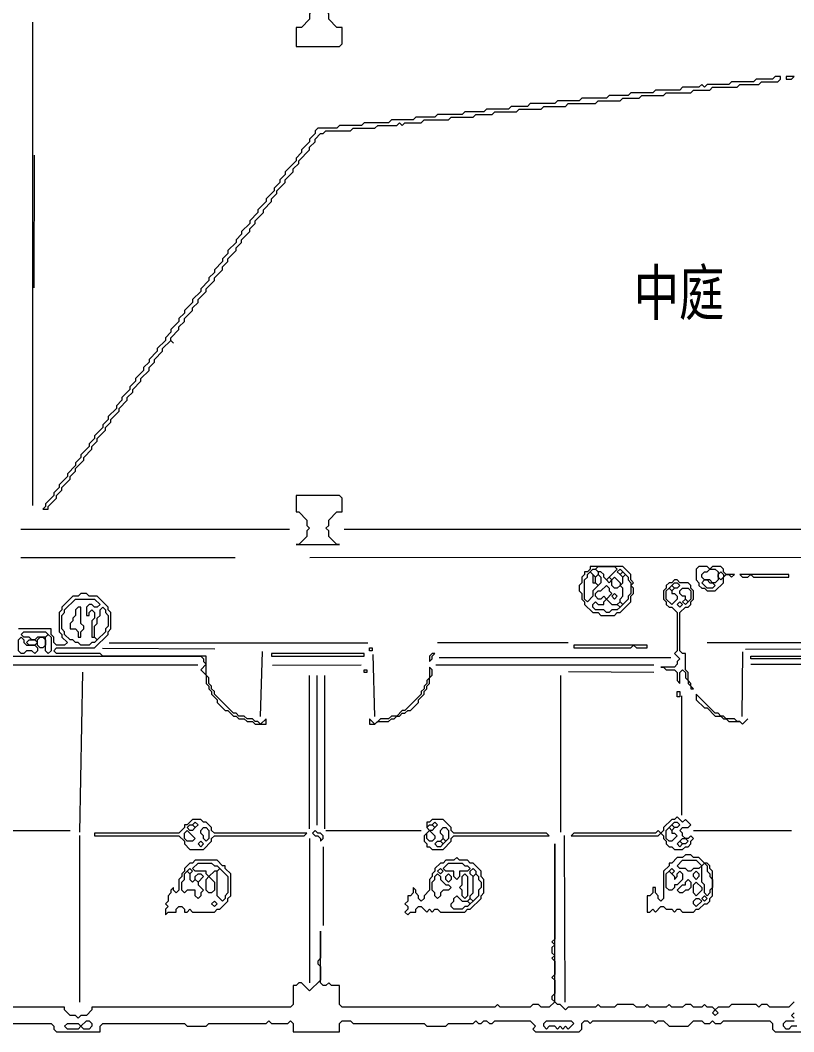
# Model space of a CAD drawing. Extents: x 10 to 1971, y 11 to 1392.
# Drawn here: x 746.7 to 1030.8, y 473 to 844.6 of the extents above; entities that cross this region are included whole.
import ezdxf

# ---------------------------------------------------------------- set-up
doc = ezdxf.new("R2010")
doc.units = 0
for name, color, linetype, lineweight in [('OCR_TEXT', 6, 'Continuous', 0), ('TRACE_CURVE', 6, 'Continuous', 0), ('TRACE_STRAIGHT', 5, 'Continuous', 0), ('TRACE_TEXT_SYMBOL', 6, 'Continuous', 0)]:
    doc.layers.add(name, color=color, linetype=linetype, lineweight=lineweight)
doc.styles.add('wqy-unicode', font='wqy-unicode.lff')

msp = doc.modelspace()

# ---------------------------------------------------------------- linework, layer by layer
at = {"layer": 'TRACE_CURVE', "color": 6}
for points in [[(1024, 824), (1023, 823), (1017, 823), (1016, 822), (1008, 822), (1007, 821), (999, 821), (998, 820), (997, 821), (996, 820), (990, 820), (989, 819), (980, 819), (979, 818), (971, 818), (970, 817), (963, 817), (962, 816), (953, 816), (952, 815), (944, 815), (943, 814), (934, 814), (933, 813), (927, 813), (926, 812), (918, 812), (917, 811), (910, 811), (909, 810), (900, 810), (899, 809), (892, 809), (891, 808), (883, 808), (882, 807), (873, 807), (872, 806), (864, 806), (863, 805), (856, 805), (855, 804), (855, 803), (853, 801), (853, 800), (850, 797), (850, 796), (848, 794), (848, 793), (844, 789), (844, 788), (842, 786), (842, 785), (840, 783), (840, 782), (837, 779), (837, 778), (834, 775), (834, 774), (831, 771), (831, 770), (828, 767), (828, 766), (826, 764)], [(844, 786), (847, 789), (847, 790), (849, 792), (849, 793), (853, 797), (853, 798), (855, 800), (855, 801), (857, 803), (858, 803), (859, 804), (868, 804), (869, 805), (877, 805), (878, 806), (885, 806), (886, 807), (887, 806), (888, 807), (894, 807), (895, 808), (904, 808), (905, 809), (913, 809), (914, 810), (920, 810), (921, 811), (929, 811), (930, 812), (938, 812), (939, 813), (947, 813), (948, 814), (958, 814), (959, 815), (967, 815), (968, 816), (974, 816), (975, 817), (983, 817), (984, 818), (993, 818), (994, 819), (1000, 819), (1001, 820), (1010, 820), (1011, 821), (1018, 821), (1019, 822), (1025, 822), (1026, 823), (1026, 824), (1024, 824)], [(765, 676), (765, 677), (767, 679), (767, 680), (770, 683), (770, 684), (773, 687), (773, 688), (775, 690), (775, 691), (778, 694), (778, 695), (780, 697), (780, 698), (783, 701), (783, 702), (786, 705), (786, 706), (788, 708), (788, 709), (791, 712), (791, 713), (794, 716), (794, 717), (796, 719), (796, 720), (799, 723), (799, 724), (802, 727), (803, 726), (802, 727), (802, 728), (805, 731), (805, 732), (807, 734), (807, 735), (810, 738), (810, 739), (812, 741), (812, 742), (815, 745), (815, 746), (818, 749), (818, 750), (821, 753), (821, 754), (823, 756), (823, 757), (826, 760), (826, 761), (828, 763), (828, 764), (831, 767), (831, 768), (833, 770), (833, 771), (836, 774), (836, 775), (839, 778), (839, 779), (841, 781), (841, 782), (844, 785), (844, 786)], [(826, 764), (826, 763), (823, 760), (823, 759), (821, 757), (821, 756), (818, 753), (818, 752), (816, 750), (816, 749), (813, 746), (813, 745), (810, 742), (810, 741), (807, 738), (807, 737), (805, 735), (805, 734), (802, 731), (802, 730), (800, 728), (800, 727), (797, 724), (797, 723), (794, 720), (794, 719), (792, 717), (792, 716), (789, 713), (789, 712), (787, 710), (787, 709), (784, 706), (784, 705), (782, 703), (782, 702), (779, 699), (779, 698), (777, 696), (777, 695), (774, 692), (774, 691), (772, 689), (772, 688), (769, 685), (769, 684), (767, 682), (767, 681), (764, 678), (764, 677), (761, 674), (761, 673), (759, 671), (759, 670), (756, 667), (756, 666), (755, 665), (757, 665), (757, 666), (760, 669), (760, 670), (762, 672), (762, 673), (765, 676)], [(943, 542), (943, 507), (942, 506), (943, 505), (942, 504), (942, 502), (943, 501), (942, 500), (943, 499), (943, 494), (942, 493), (943, 492), (943, 487), (942, 486), (942, 485), (943, 484), (941, 482), (938, 482), (937, 483), (935, 483), (934, 482), (923, 482), (922, 483), (921, 482), (865, 482), (864, 483), (864, 490), (861, 490), (860, 491), (859, 490), (858, 490), (857, 491), (857, 510), (857, 500), (856, 499), (856, 498), (857, 497), (857, 492), (853, 488), (850, 491), (849, 491), (848, 490), (847, 490), (847, 483), (846, 482), (773, 482), (773, 481), (771, 479), (769, 479), (768, 478), (767, 479), (765, 479), (763, 481), (763, 482), (690, 482)], [(944, 483), (943, 484), (943, 542)], [(1031, 484), (1029, 482), (1022, 482), (1021, 483), (1019, 483), (1018, 482), (1017, 483), (1008, 483), (1007, 482), (1003, 482), (1002, 481), (1001, 482), (999, 482), (998, 483), (997, 482), (994, 482), (993, 483), (991, 483), (990, 482), (986, 482), (985, 483), (984, 482), (978, 482), (977, 483), (976, 482), (973, 482), (972, 483), (966, 483), (965, 482), (960, 482), (959, 483), (958, 482), (948, 482), (947, 481), (945, 483), (944, 483)], [(1031, 478), (1030, 479), (1031, 480)], [(729, 476), (758, 476), (759, 475), (759, 474), (760, 473), (776, 473), (776, 475), (777, 476), (807, 476), (808, 475), (815, 475), (816, 476), (837, 476), (838, 477), (839, 476), (845, 476), (846, 477), (847, 476), (847, 473), (864, 473), (864, 476), (865, 477), (868, 477), (869, 476), (895, 476), (896, 475), (903, 475), (904, 476), (913, 476), (914, 477), (915, 476), (916, 476), (917, 477), (918, 477), (919, 476), (920, 476), (921, 477), (934, 477), (936, 475), (935, 474), (936, 473), (952, 473), (953, 474), (953, 476), (954, 477), (955, 477), (956, 476), (957, 477), (979, 477), (980, 476), (981, 477), (983, 477), (985, 475), (992, 475), (994, 477), (997, 477), (998, 476), (1000, 476), (1001, 477), (1002, 476), (1004, 476)], [(1004, 476), (1005, 477), (1022, 477), (1023, 476), (1023, 474), (1024, 473), (1041, 473)], [(1032, 475), (1030, 475), (1029, 474), (1028, 474), (1027, 475), (1027, 476), (1028, 477), (1031, 477)]]:
    msp.add_lwpolyline(points, dxfattribs=at)
for points in [[(1001, 480), (1002, 481), (1003, 480), (1002, 479)], [(763, 475), (764, 476), (768, 476), (769, 475), (768, 474), (764, 474)], [(771, 477), (772, 477), (773, 476), (773, 475), (772, 474), (770, 474), (769, 475)], [(939, 476), (940, 477), (949, 477), (950, 476), (948, 474), (947, 475), (946, 474), (945, 475), (944, 474), (943, 475), (941, 475), (940, 474), (939, 475)]]:
    msp.add_lwpolyline(points, close=True, dxfattribs=at)
at = {"layer": 'TRACE_STRAIGHT', "color": 5}
for p, q in [((751.3, 666.38), (751.31, 843.88)), ((751.85, 746.37), (751.88, 795.12)), ((746.87, 657.62), (845.62, 657.68)), ((865.63, 657.66), (1111.88, 657.63)), ((746.87, 647.3), (825.63, 647.28)), ((853.12, 647.3), (1069.38, 647.33)), ((776.88, 613.98), (818.13, 613.64)), ((779.37, 615.87), (874.38, 615.93)), ((900, 616), (948, 616)), ((999, 616), (1138, 616)), ((1013.13, 613.62), (1136.88, 613.81)), ((834.97, 588.89), (835.63, 612.66)), ((876.23, 611.65), (876.87, 588.87)), ((900.62, 610.53), (985.63, 610.49)), ((1011.89, 588.87), (1012.15, 612.62)), ((724.38, 607.83), (811.88, 607.77)), ((839.37, 607.71), (871.87, 607.82)), ((899.38, 607.81), (979.38, 607.81)), ((1015, 608), (1049, 608)), ((768.62, 546.34), (769.65, 605.1)), ((852.95, 547.62), (852.96, 603.88)), ((855.62, 603.88), (855.62, 548.88)), ((858.53, 547.62), (858.63, 603.88)), ((945.25, 546.37), (945.28, 603.87)), ((948.12, 605.34), (979.38, 605.18)), ((989.68, 552.62), (989.72, 596.38)), ((730, 547), (765, 547)), ((859, 547), (894, 547)), ((994, 547), (1030, 547)), ((768.42, 545.12), (768.44, 483.87)), ((853, 544), (853, 491)), ((946.45, 545.13), (946.78, 483.87)), ((858, 541), (858, 512))]:
    msp.add_line(p, q, dxfattribs=at)
at = {"layer": 'TRACE_TEXT_SYMBOL', "color": 6}
for points in [[(851, 853), (853, 851), (853, 849), (854, 848), (853, 847), (853, 845), (850, 842), (848, 842), (848, 835), (864, 835), (865, 836), (865, 842), (863, 842), (860, 845), (860, 847), (859, 848), (860, 849), (860, 851), (862, 853)], [(1028, 824), (1028, 823), (1030, 823), (1031, 824)], [(848, 670), (848, 664), (849, 664), (852, 661), (852, 659), (853, 658), (852, 657), (852, 655), (849, 652), (848, 652), (864, 652), (863, 652), (860, 655), (860, 657), (859, 658), (860, 659), (860, 661), (863, 664), (865, 664), (865, 669), (864, 670)], [(956, 644), (956, 643), (955, 642), (954, 642), (954, 641), (953, 640), (953, 638), (952, 637), (952, 635), (953, 634), (953, 632), (954, 631), (954, 630), (957, 627), (959, 627), (960, 626), (965, 626), (966, 627), (967, 627), (971, 631), (971, 633), (972, 634), (972, 636), (971, 637), (972, 638), (971, 639), (971, 641), (968, 644)], [(956, 642), (957, 643), (958, 643), (959, 642), (959, 641), (958, 640)], [(958, 643), (959, 644), (965, 644), (966, 643), (962, 639), (961, 640), (961, 641), (960, 642), (959, 642)], [(966, 642), (967, 643), (968, 642), (967, 641)], [(996, 644), (995, 643), (995, 639), (996, 638), (996, 637), (997, 636), (998, 636), (999, 635), (1002, 635), (1005, 638), (1005, 640), (1006, 641), (1007, 641), (1008, 640), (1009, 641), (1006, 641), (1005, 642), (1005, 643), (1004, 644), (1001, 644), (1000, 643), (999, 644)], [(999, 642), (1000, 643), (1002, 643), (1003, 642), (1003, 639), (1002, 638), (1001, 638), (1000, 639), (998, 639), (997, 640), (997, 641), (998, 642)], [(955, 641), (956, 642), (957, 641), (957, 638), (958, 638), (959, 637), (957, 635), (957, 633), (955, 631), (954, 632), (954, 639), (955, 640)], [(958, 640), (959, 641), (960, 640), (960, 638), (959, 637), (958, 638)], [(962, 639), (963, 640), (964, 639), (963, 638)], [(964, 639), (965, 640), (967, 638), (967, 637), (966, 636), (965, 636), (964, 637)], [(967, 641), (968, 642), (969, 641), (968, 640)], [(968, 640), (969, 641), (970, 640), (970, 639), (971, 638), (971, 634), (970, 633), (970, 632), (968, 630), (967, 631), (967, 632), (968, 633), (968, 636), (967, 637), (968, 638)], [(1003, 641), (1004, 642), (1005, 641), (1005, 640), (1004, 639), (1003, 640)], [(1011, 641), (1012, 640), (1014, 640), (1015, 641), (1016, 640), (1029, 640), (1029, 641)], [(962, 637), (963, 636), (963, 635), (964, 634), (962, 632), (961, 633), (960, 632), (959, 632), (958, 633), (958, 634), (959, 635), (960, 635)], [(987, 639), (986, 638), (985, 638), (984, 637), (984, 636), (983, 635), (983, 632), (984, 631), (984, 630), (985, 629), (986, 629), (988, 627), (988, 613), (987, 612), (989, 610), (988, 609), (988, 608), (987, 607), (982, 607), (983, 607), (984, 606), (987, 606), (988, 605), (988, 602), (989, 601), (989, 605), (990, 606), (991, 605), (991, 603), (992, 602), (992, 601), (993, 600), (993, 599), (994, 599), (993, 600), (993, 601), (992, 602), (992, 605), (991, 606), (991, 612), (990, 612), (989, 613), (989, 627), (991, 629), (992, 629), (993, 630), (993, 631), (994, 632), (994, 635), (993, 636), (993, 637), (992, 638), (989, 638), (988, 639)], [(984, 635), (985, 636), (986, 635), (986, 634), (987, 634), (988, 633), (988, 632), (986, 630), (984, 632)], [(985, 636), (986, 637), (987, 636), (986, 635)], [(986, 637), (987, 638), (988, 638), (989, 637), (988, 636), (987, 636)], [(989, 635), (990, 636), (992, 636), (993, 635), (993, 632), (992, 631), (991, 632), (991, 633), (990, 633), (989, 634)], [(997, 638), (998, 639), (999, 639), (1000, 638), (1001, 638), (1002, 637), (1001, 636), (999, 636)], [(767, 632), (774, 632), (776, 630), (775, 629), (774, 629), (773, 630), (772, 630), (771, 629), (771, 626), (772, 626), (772, 627), (773, 628), (774, 627), (774, 625), (773, 624), (773, 618), (774, 618), (775, 617), (774, 616), (773, 616), (772, 615), (769, 615), (768, 616), (767, 616), (766, 617), (765, 617), (763, 619), (763, 620), (762, 621), (762, 626), (763, 627), (763, 628)], [(961, 631), (962, 632), (964, 630), (966, 630), (967, 629), (966, 628), (964, 628), (963, 627), (962, 627), (961, 628), (958, 628), (957, 629), (957, 630), (958, 631), (959, 630), (961, 630)], [(964, 633), (965, 634), (966, 633), (965, 632)], [(990, 631), (991, 632), (992, 631), (991, 630)], [(768, 629), (767, 628), (767, 626), (766, 625), (766, 624), (765, 623), (765, 621), (767, 621), (768, 620), (768, 618), (769, 618), (769, 620), (770, 621), (770, 622), (769, 623), (769, 629)], [(776, 628), (777, 629), (778, 628), (778, 627), (779, 626), (779, 622), (778, 621), (778, 620), (775, 617), (774, 618), (774, 622), (775, 623), (775, 625), (776, 626)], [(966, 630), (967, 631), (968, 630), (967, 629)], [(988, 630), (989, 631), (990, 630), (989, 629)], [(746, 617), (747, 618), (748, 617), (748, 616), (749, 615), (752, 615), (753, 614), (753, 613), (752, 612), (751, 613), (749, 613), (748, 612), (747, 612), (746, 613)], [(747, 619), (748, 620), (756, 620), (757, 619), (756, 618), (753, 618), (752, 617), (751, 617), (750, 618), (748, 618)], [(749, 616), (750, 617), (752, 617), (753, 616), (752, 615), (750, 615)], [(753, 617), (754, 618), (755, 618), (756, 617), (756, 615), (755, 614), (754, 614), (753, 615)], [(756, 618), (757, 619), (758, 618), (758, 613), (757, 612), (756, 613)], [(875, 614), (876, 614), (876, 613), (875, 613)], [(950, 615), (950, 614), (971, 614), (972, 615), (973, 614), (977, 614), (977, 615)], [(839, 612), (839, 611), (873, 611), (873, 612)], [(898, 612), (897, 611), (897, 609), (898, 610), (898, 611), (899, 612)], [(1015, 611), (1050, 611), (1050, 610), (1015, 610)], [(873, 606), (874, 606), (874, 605), (873, 605)], [(897, 607), (897, 603), (896, 602), (896, 601), (895, 600), (895, 599), (894, 598), (894, 597), (888, 591), (887, 591), (885, 589), (883, 589), (882, 588), (879, 588), (877, 586), (875, 588), (875, 586), (877, 586), (878, 587), (882, 587), (883, 588), (884, 588), (885, 589), (886, 589), (887, 590), (888, 590), (889, 591), (890, 591), (893, 594), (893, 595), (895, 597), (895, 598), (896, 599), (896, 600), (897, 601), (897, 603), (898, 604), (898, 606)], [(988, 598), (989, 598), (989, 596), (988, 596)], [(995, 597), (995, 595), (998, 592), (999, 592), (1002, 589), (1004, 589), (1005, 588), (1006, 588), (1007, 587), (1011, 587), (1012, 586), (1014, 588), (1012, 586), (1011, 587), (1010, 587), (1009, 588), (1006, 588), (1005, 589), (1004, 589), (1003, 590), (1002, 590)], [(810, 551), (808, 549), (807, 549), (807, 548), (805, 546), (774, 546), (774, 545), (805, 545), (807, 543), (807, 542), (809, 540), (814, 540), (817, 543), (817, 544), (818, 545), (851, 545), (852, 546), (818, 546), (817, 547), (817, 548), (815, 550), (814, 550), (813, 551)], [(898, 551), (897, 550), (896, 550), (896, 548), (897, 547), (895, 545), (895, 543), (896, 542), (896, 541), (897, 541), (898, 540), (902, 540), (905, 543), (905, 544), (906, 545), (941, 545), (940, 546), (906, 546), (905, 547), (905, 548), (902, 551)], [(988, 552), (987, 551), (986, 551), (983, 548), (983, 547), (982, 546), (981, 547), (980, 546), (950, 546), (949, 545), (981, 545), (982, 546), (983, 545), (983, 544), (984, 543), (984, 542), (985, 541), (986, 541), (987, 540), (990, 540), (991, 541), (992, 541), (993, 542), (993, 543), (994, 544), (993, 545), (992, 544), (991, 544), (990, 545), (990, 546), (989, 547), (990, 548), (992, 548), (993, 549), (991, 551), (990, 550)], [(807, 546), (808, 547), (811, 544), (810, 543), (808, 543), (807, 544)], [(808, 548), (809, 549), (810, 549), (811, 548), (810, 547), (809, 547)], [(810, 549), (811, 550), (812, 549), (811, 548)], [(813, 547), (814, 548), (815, 548), (816, 547), (816, 544), (815, 543), (814, 544), (814, 545), (813, 546)], [(855, 547), (854, 546), (855, 545), (856, 545), (857, 544), (857, 543), (858, 544), (858, 545), (857, 546), (856, 546)], [(896, 548), (897, 549), (898, 549), (899, 548), (898, 547), (897, 547)], [(896, 546), (897, 547), (899, 545), (899, 544), (898, 543), (897, 543), (896, 544)], [(898, 549), (899, 550), (900, 549), (899, 548)], [(901, 547), (902, 548), (903, 548), (904, 547), (904, 544), (903, 543), (902, 544), (902, 545), (901, 546)], [(984, 547), (985, 548), (986, 547), (986, 546), (987, 546), (988, 545), (986, 543), (985, 543), (984, 544)], [(985, 548), (986, 549), (987, 548), (986, 547)], [(986, 549), (987, 550), (988, 550), (989, 549), (988, 548), (987, 548)], [(812, 542), (813, 543), (814, 542), (813, 541)], [(899, 542), (900, 543), (901, 543), (902, 542), (901, 541), (900, 541)], [(901, 543), (902, 544), (903, 543), (902, 542)], [(988, 542), (989, 543), (990, 542), (989, 541)], [(989, 543), (990, 544), (991, 544), (992, 543), (991, 542), (990, 542)], [(811, 536), (810, 535), (809, 535), (807, 533), (807, 532), (806, 531), (806, 530), (805, 529), (805, 525), (804, 524), (803, 525), (803, 526), (802, 525), (802, 524), (801, 523), (801, 521), (800, 520), (801, 519), (800, 518), (800, 516), (801, 517), (804, 517), (804, 518), (805, 519), (806, 519), (807, 518), (807, 517), (808, 517), (809, 518), (810, 517), (818, 517), (819, 518), (820, 518), (823, 521), (823, 522), (824, 523), (824, 531), (822, 533), (822, 534), (821, 534), (819, 536)], [(907, 537), (906, 536), (903, 536), (902, 535), (901, 535), (899, 533), (899, 532), (898, 531), (898, 530), (897, 529), (897, 525), (895, 523), (895, 522), (894, 521), (893, 522), (893, 523), (892, 524), (892, 525), (891, 526), (891, 524), (890, 523), (889, 523), (889, 521), (888, 520), (889, 519), (889, 518), (888, 517), (889, 516), (890, 517), (892, 517), (892, 518), (893, 519), (894, 519), (896, 517), (897, 518), (898, 517), (899, 518), (900, 518), (901, 517), (910, 517), (911, 518), (912, 518), (916, 522), (916, 523), (917, 524), (917, 529), (916, 530), (916, 532), (913, 535), (912, 535), (911, 536), (908, 536)], [(991, 538), (990, 537), (988, 537), (986, 535), (985, 535), (985, 534), (983, 532), (983, 522), (982, 521), (981, 522), (981, 523), (980, 524), (980, 526), (979, 526), (979, 524), (978, 523), (977, 523), (977, 517), (978, 517), (979, 518), (980, 517), (982, 519), (983, 519), (984, 518), (986, 518), (987, 517), (988, 518), (989, 518), (990, 517), (994, 517), (995, 518), (996, 518), (998, 520), (999, 520), (1000, 521), (1000, 522), (1001, 523), (1001, 532), (1000, 533), (1000, 534), (999, 535), (998, 535), (996, 537), (994, 537), (993, 538)], [(990, 536), (995, 536), (997, 534), (996, 533), (994, 533), (993, 532), (992, 532), (991, 533), (989, 533), (988, 534)], [(807, 531), (808, 532), (809, 531), (809, 529), (810, 528), (811, 529), (812, 528), (812, 527), (814, 525), (813, 524), (813, 523), (812, 522), (811, 523), (811, 525), (808, 525), (807, 524), (806, 525), (806, 528), (807, 529)], [(808, 532), (809, 533), (810, 532), (809, 531)], [(812, 535), (817, 535), (818, 534), (819, 534), (820, 533), (819, 532), (818, 532), (816, 530), (815, 531), (815, 532), (811, 532), (810, 533)], [(819, 532), (820, 533), (823, 530), (823, 524), (822, 523), (822, 522), (821, 521), (819, 523)], [(900, 532), (901, 533), (902, 532), (901, 531)], [(904, 535), (909, 535), (910, 534), (911, 534), (912, 533), (911, 532), (908, 532), (908, 530), (907, 529), (906, 530), (906, 532), (903, 532), (902, 533)], [(912, 532), (913, 533), (914, 532), (914, 531), (913, 530), (912, 531)], [(984, 531), (985, 532), (987, 530), (987, 529), (988, 530), (988, 531), (989, 532), (990, 531), (990, 529), (988, 527), (987, 527), (987, 526), (986, 525), (985, 525), (984, 526)], [(985, 532), (986, 533), (987, 532), (986, 531)], [(994, 531), (995, 532), (996, 531), (996, 530), (995, 529), (994, 530)], [(997, 534), (998, 535), (999, 534), (999, 532), (1000, 531), (1000, 530), (1001, 529), (1001, 526), (1000, 525), (1000, 524), (999, 523), (998, 524), (998, 527), (997, 528)], [(811, 530), (812, 531), (813, 531), (814, 530), (812, 528), (811, 529)], [(815, 529), (816, 530), (818, 528), (818, 525), (817, 524), (816, 524), (815, 525)], [(899, 530), (900, 531), (901, 530), (901, 529), (903, 527), (904, 527), (905, 526), (904, 525), (902, 525), (901, 524), (901, 523), (900, 522), (899, 523), (899, 524), (898, 525), (898, 528), (899, 529)], [(903, 530), (904, 531), (905, 530), (905, 529), (904, 528), (903, 529)], [(909, 530), (910, 531), (911, 530), (911, 523), (910, 522), (909, 523), (909, 525), (908, 526), (909, 527)], [(913, 530), (914, 531), (915, 530), (915, 529), (916, 528), (916, 526), (915, 525), (915, 523), (913, 521), (912, 522), (912, 523), (913, 524)], [(991, 528), (992, 529), (993, 528), (993, 526), (992, 525), (991, 525), (990, 524), (989, 524), (988, 525), (990, 527), (991, 527)], [(994, 527), (995, 528), (997, 526), (997, 525), (995, 523), (994, 524)], [(817, 520), (818, 521), (819, 520), (818, 519)], [(906, 522), (907, 523), (909, 521), (911, 521), (912, 520), (911, 519), (910, 519), (909, 518), (906, 518), (905, 519), (905, 520), (906, 521)], [(911, 521), (912, 522), (913, 521), (912, 520)], [(994, 521), (995, 522), (996, 522), (997, 521), (995, 519), (994, 520)], [(997, 522), (998, 523), (999, 522), (998, 521)]]:
    msp.add_lwpolyline(points, close=True, dxfattribs=at)
for points in [[(769, 634), (768, 633), (766, 633), (762, 629), (762, 628), (761, 627), (761, 620), (762, 619), (762, 618), (764, 616), (763, 615), (760, 615), (759, 616), (759, 618), (758, 619), (758, 621), (746, 621)], [(816, 601), (816, 603), (815, 604), (815, 611), (777, 611), (776, 612), (760, 612), (759, 613), (760, 614), (774, 614), (779, 619), (779, 620), (780, 621), (780, 627), (779, 628), (779, 629), (775, 633), (772, 633), (771, 634), (769, 634)], [(724, 611), (813, 611), (814, 610), (814, 609), (815, 608), (813, 606), (815, 604), (815, 601), (816, 600), (816, 599), (817, 598), (817, 597), (819, 595), (819, 594), (822, 591), (823, 591), (825, 589), (826, 589), (827, 588), (829, 588), (830, 587), (832, 587), (833, 586), (837, 586), (837, 588), (835, 586), (834, 587), (833, 587), (832, 588), (830, 588), (829, 589), (827, 589), (826, 590), (825, 590), (818, 597), (818, 598), (817, 599), (817, 600), (816, 601)]]:
    msp.add_lwpolyline(points, dxfattribs=at)

# ---------------------------------------------------------------- texts
at = {"layer": 'OCR_TEXT', "color": 6, "style": 'wqy-unicode', "width": 0.737939}
msp.add_text('中庭', height=16.535, dxfattribs=at).set_placement((972, 736.26))

doc.saveas('drawing.dxf')
